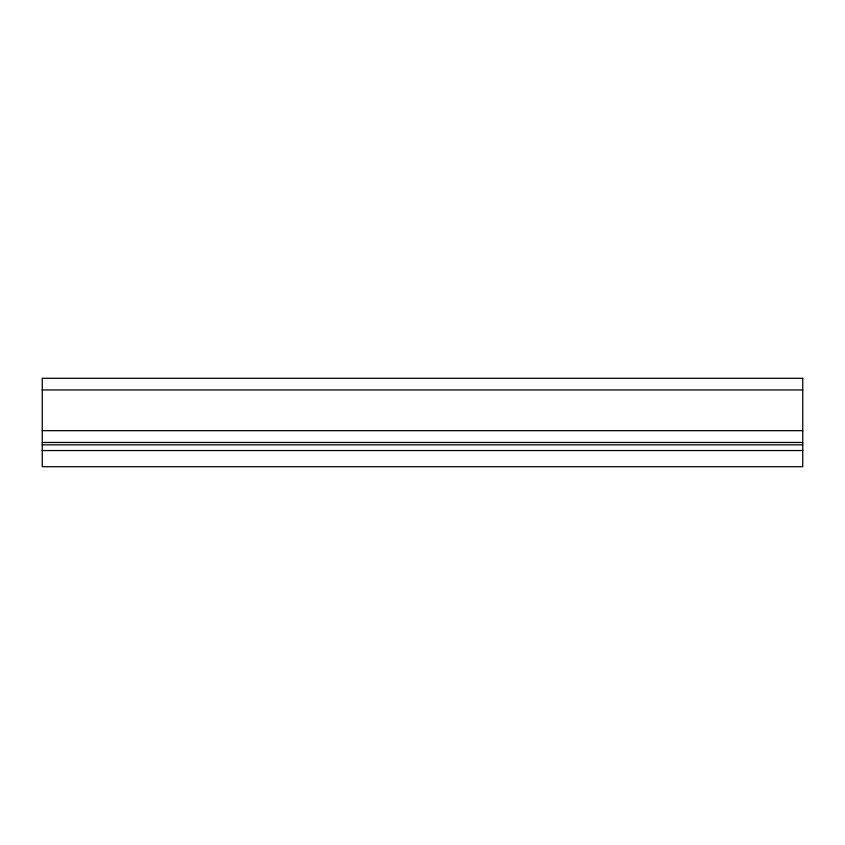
<?xml version="1.0" encoding="UTF-8"?>
<svg xmlns="http://www.w3.org/2000/svg" width="845" height="845" viewBox="0 0 845 845"><rect width="100%" height="100%" fill="white"/><g stroke="black" fill="none" stroke-linecap="round" stroke-linejoin="round"><path stroke-width="1.27" d="M42.25 389.967L802.75 389.967M42.25 430.665L802.75 430.665M42.25 442.463L802.75 442.463M42.25 444.84L802.75 444.84M42.25 450.543L802.75 450.543M802.75 378.296L42.25 378.296L42.25 466.704L802.75 466.704L802.75 378.296"/></g></svg>
